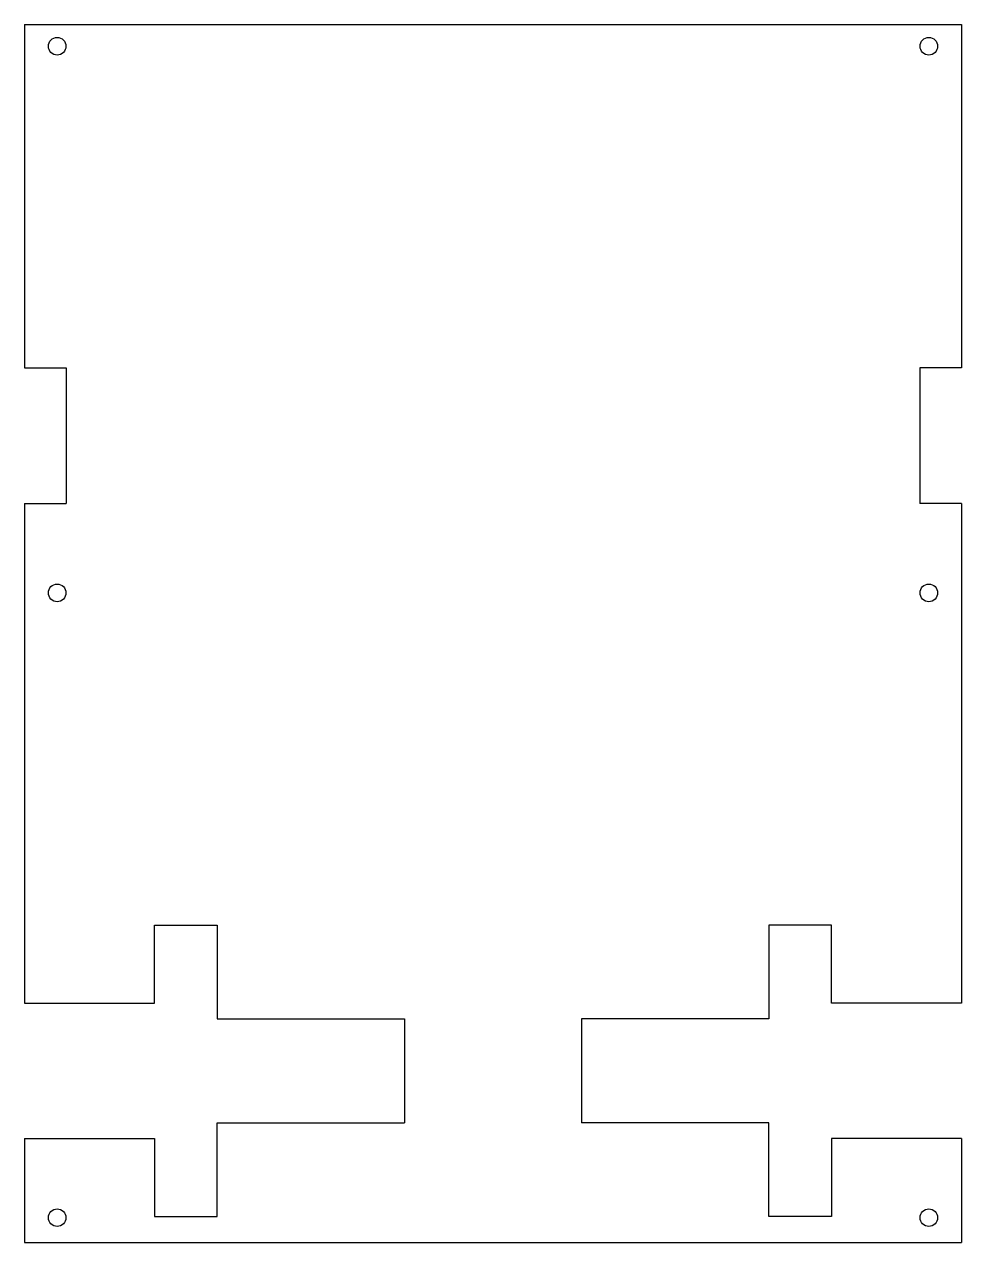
# Model space of a CAD drawing. Header units: inches. Extents: x 0 to 9, y -11.7 to 0.
import ezdxf

# ---------------------------------------------------------------- set-up
doc = ezdxf.new("R2010")
doc.units = ezdxf.units.IN
doc.header["$MEASUREMENT"] = 0

msp = doc.modelspace()

# ---------------------------------------------------------------- linework, layer by layer
at = {"color": 7, "linetype": 'Continuous', "lineweight": 25}
for p, q in [((0, 0), (9, 0)), ((0, 0), (0, -3.3)), ((9, 0), (9, -3.3)), ((0, -3.3), (0.4, -3.3)), ((0.4, -3.3), (0.4, -4.6)), ((8.6, -3.3), (8.6, -4.6)), ((9, -3.3), (8.6, -3.3)), ((0, -4.6), (0, -9.4)), ((0, -4.6), (0.4, -4.6)), ((9, -4.6), (8.6, -4.6)), ((9, -4.6), (9, -9.4)), ((1.25, -9.4), (1.25, -8.65)), ((1.25, -8.65), (1.85, -8.65)), ((1.85, -8.65), (1.85, -9.55)), ((7.15, -8.65), (7.15, -9.55)), ((7.75, -8.65), (7.15, -8.65)), ((7.75, -9.4), (7.75, -8.65)), ((0, -9.4), (1.25, -9.4)), ((9, -9.4), (7.75, -9.4)), ((1.85, -9.55), (3.65, -9.55)), ((3.65, -9.55), (3.65, -10.55)), ((5.35, -9.55), (5.35, -10.55)), ((7.15, -9.55), (5.35, -9.55)), ((1.85, -10.55), (3.65, -10.55)), ((1.85, -11.45), (1.85, -10.55)), ((7.15, -10.55), (5.35, -10.55)), ((7.15, -11.45), (7.15, -10.55)), ((0, -10.7), (1.25, -10.7)), ((0, -10.7), (0, -11.7)), ((1.25, -10.7), (1.25, -11.45)), ((9, -10.7), (7.75, -10.7)), ((7.75, -10.7), (7.75, -11.45)), ((9, -10.7), (9, -11.7)), ((1.25, -11.45), (1.85, -11.45)), ((7.75, -11.45), (7.15, -11.45)), ((0, -11.7), (9, -11.7))]:
    msp.add_line(p, q, dxfattribs=at)
for centre in [(0.315, -0.21), (8.685, -0.21), (0.315, -5.46), (8.685, -5.46), (0.315, -11.46), (8.685, -11.46)]:
    msp.add_circle(centre, 0.0846, dxfattribs=at)

doc.saveas('drawing.dxf')
